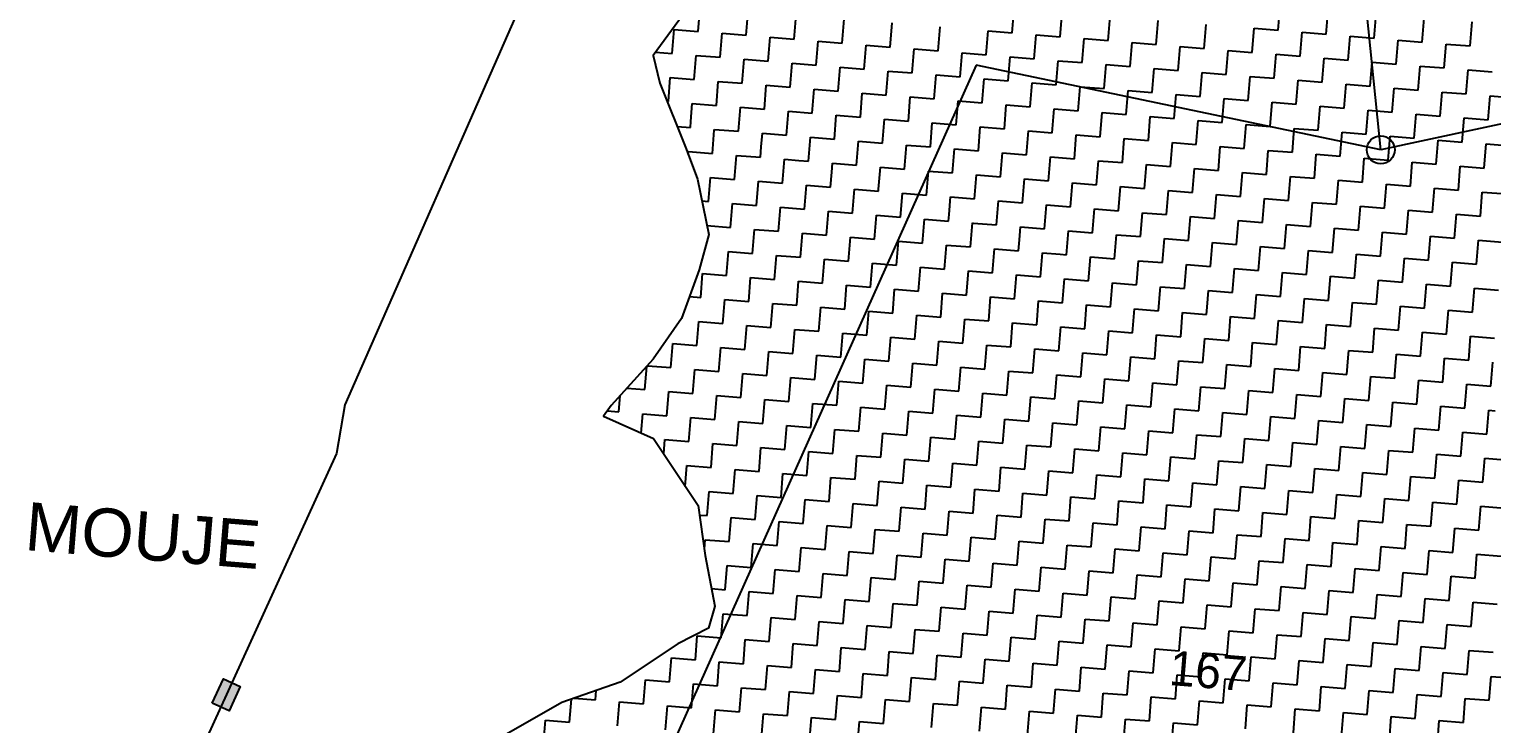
# Model space of a CAD drawing. Header units: metres. Extents: x 286589 to 288713, y 2001360 to 2004418.
# Drawn here: x 286672.5 to 286990.5, y 2003256.4 to 2003407.2 of the extents above; entities that cross this region are included whole.
import ezdxf
from ezdxf.enums import TextEntityAlignment as Align

# ---------------------------------------------------------------- set-up
doc = ezdxf.new("R2010")
doc.units = ezdxf.units.M
doc.header["$MEASUREMENT"] = 0
for name, color, linetype in [('POLY_HATCH', 12, 'Continuous'), ('POLY_PARCEL', 6, 'Continuous'), ('TEXT_MAPOUT', 7, 'Continuous'), ('TEXT_PARCEL', 7, 'Continuous'), ('V_BOUND_LINE', 7, 'Continuous')]:
    doc.layers.add(name, color=color, linetype=linetype)
doc.styles.get("Standard").update_dxf_attribs({"font": 'arial.ttf'})
doc.styles.add('TEXT_MAP', font='')
doc.styles.get('TEXT_MAP').set_extended_font_data('Kruti Dev 050')

msp = doc.modelspace()

# ---------------------------------------------------------------- hatches: boundary and pattern name
msp.add_hatch(color=256).paths.add_polyline_path([(286718.44, 2003264.43), (286714.77, 2003266.11), (286712.35, 2003260.81), (286716.02, 2003259.13)])

# ---------------------------------------------------------------- linework, layer by layer
msp.add_lwpolyline([(286712.35, 2003260.81), (286714.77, 2003266.11), (286718.44, 2003264.43), (286716.02, 2003259.13)], close=True)
msp.add_circle((286966.41, 2003381.03), 3.04)
at = {"layer": 'POLY_HATCH', "linetype": 'Continuous'}
for p, q in [((286944.08, 2003407), (286944.51, 2003412.22)), ((286818, 2003406.77), (286818.42, 2003411.99)), ((286828.44, 2003405.92), (286828.86, 2003411.14)), ((286838.87, 2003405.07), (286839.3, 2003410.29)), ((286849.31, 2003404.22), (286849.73, 2003409.44)), ((286886.26, 2003406.46), (286886.69, 2003411.68)), ((286896.7, 2003405.61), (286897.12, 2003410.83)), ((286907.13, 2003404.76), (286907.56, 2003409.98)), ((286917.57, 2003403.91), (286917.99, 2003409.13)), ((286954.52, 2003406.15), (286954.95, 2003411.37)), ((286964.96, 2003405.3), (286965.38, 2003410.52)), ((286975.39, 2003404.45), (286975.82, 2003409.67)), ((286812.36, 2003401.98), (286812.78, 2003407.2)), ((286812.78, 2003407.2), (286818, 2003406.77)), ((286822.79, 2003401.13), (286823.22, 2003406.35)), ((286823.22, 2003406.35), (286828.44, 2003405.92)), ((286859.74, 2003403.37), (286860.17, 2003408.59)), ((286870.18, 2003402.52), (286870.61, 2003407.74)), ((286880.62, 2003401.67), (286881.04, 2003406.89)), ((286881.04, 2003406.89), (286886.26, 2003406.46)), ((286891.05, 2003400.82), (286891.48, 2003406.04)), ((286891.48, 2003406.04), (286896.7, 2003405.61)), ((286928, 2003403.06), (286928.43, 2003408.28)), ((286938.44, 2003402.21), (286938.87, 2003407.43)), ((286938.87, 2003407.43), (286944.08, 2003407)), ((286948.88, 2003401.36), (286949.3, 2003406.58)), ((286949.3, 2003406.58), (286954.52, 2003406.15)), ((286985.83, 2003403.6), (286986.25, 2003408.82)), ((286833.23, 2003400.28), (286833.65, 2003405.5)), ((286833.65, 2003405.5), (286838.87, 2003405.07)), ((286843.66, 2003399.43), (286844.09, 2003404.65)), ((286844.09, 2003404.65), (286849.31, 2003404.22)), ((286854.1, 2003398.58), (286854.53, 2003403.8)), ((286854.53, 2003403.8), (286859.74, 2003403.37)), ((286864.54, 2003397.73), (286864.96, 2003402.95)), ((286864.96, 2003402.95), (286870.18, 2003402.52)), ((286901.49, 2003399.97), (286901.91, 2003405.19)), ((286901.91, 2003405.19), (286907.13, 2003404.76)), ((286911.92, 2003399.12), (286912.35, 2003404.34)), ((286912.35, 2003404.34), (286917.57, 2003403.91)), ((286922.36, 2003398.27), (286922.79, 2003403.49)), ((286922.79, 2003403.49), (286928, 2003403.06)), ((286959.31, 2003400.51), (286959.74, 2003405.73)), ((286959.74, 2003405.73), (286964.96, 2003405.3)), ((286969.75, 2003399.66), (286970.17, 2003404.88)), ((286970.17, 2003404.88), (286975.39, 2003404.45)), ((286980.19, 2003398.81), (286980.61, 2003404.02)), ((286980.61, 2003404.02), (286985.83, 2003403.6)), ((286808.74, 2003402.28), (286812.36, 2003401.98)), ((286817.15, 2003396.34), (286817.57, 2003401.56)), ((286817.57, 2003401.56), (286822.79, 2003401.13)), ((286827.58, 2003395.49), (286828.01, 2003400.71)), ((286828.01, 2003400.71), (286833.23, 2003400.28)), ((286838.02, 2003394.64), (286838.45, 2003399.85)), ((286838.45, 2003399.85), (286843.66, 2003399.43)), ((286874.97, 2003396.88), (286875.4, 2003402.1)), ((286875.4, 2003402.1), (286880.62, 2003401.67)), ((286885.41, 2003396.03), (286885.83, 2003401.24)), ((286885.83, 2003401.24), (286891.05, 2003400.82)), ((286895.85, 2003395.18), (286896.27, 2003400.39)), ((286896.27, 2003400.39), (286901.49, 2003399.97)), ((286906.28, 2003394.33), (286906.71, 2003399.54)), ((286906.71, 2003399.54), (286911.92, 2003399.12)), ((286932.8, 2003397.42), (286933.22, 2003402.63)), ((286933.22, 2003402.63), (286938.44, 2003402.21)), ((286943.23, 2003396.57), (286943.66, 2003401.78)), ((286943.66, 2003401.78), (286948.88, 2003401.36)), ((286953.67, 2003395.72), (286954.09, 2003400.93)), ((286954.09, 2003400.93), (286959.31, 2003400.51)), ((286964.11, 2003394.86), (286964.53, 2003400.08)), ((286964.53, 2003400.08), (286969.75, 2003399.66)), ((286811.51, 2003391.55), (286811.93, 2003396.76)), ((286811.93, 2003396.76), (286817.15, 2003396.34)), ((286848.46, 2003393.79), (286848.88, 2003399)), ((286848.88, 2003399), (286854.1, 2003398.58)), ((286858.89, 2003392.94), (286859.32, 2003398.15)), ((286859.32, 2003398.15), (286864.54, 2003397.73)), ((286869.33, 2003392.08), (286869.75, 2003397.3)), ((286869.75, 2003397.3), (286874.97, 2003396.88)), ((286879.77, 2003391.23), (286880.19, 2003396.45)), ((286880.19, 2003396.45), (286885.41, 2003396.03)), ((286916.72, 2003393.47), (286917.14, 2003398.69)), ((286917.14, 2003398.69), (286922.36, 2003398.27)), ((286927.15, 2003392.62), (286927.58, 2003397.84)), ((286927.58, 2003397.84), (286932.8, 2003397.42)), ((286937.59, 2003391.77), (286938.02, 2003396.99)), ((286938.02, 2003396.99), (286943.23, 2003396.57)), ((286974.54, 2003394.01), (286974.97, 2003399.23)), ((286974.97, 2003399.23), (286980.19, 2003398.81)), ((286984.98, 2003393.16), (286985.4, 2003398.38)), ((286985.4, 2003398.38), (286990.62, 2003397.96)), ((286821.94, 2003390.69), (286822.37, 2003395.91)), ((286822.37, 2003395.91), (286827.58, 2003395.49)), ((286832.38, 2003389.84), (286832.8, 2003395.06)), ((286832.8, 2003395.06), (286838.02, 2003394.64)), ((286842.81, 2003388.99), (286843.24, 2003394.21)), ((286843.24, 2003394.21), (286848.46, 2003393.79)), ((286853.25, 2003388.14), (286853.68, 2003393.36)), ((286853.68, 2003393.36), (286858.89, 2003392.94)), ((286890.2, 2003390.38), (286890.63, 2003395.6)), ((286890.63, 2003395.6), (286895.85, 2003395.18)), ((286900.64, 2003389.53), (286901.06, 2003394.75)), ((286901.06, 2003394.75), (286906.28, 2003394.33)), ((286911.07, 2003388.68), (286911.5, 2003393.9)), ((286911.5, 2003393.9), (286916.72, 2003393.47)), ((286948.03, 2003390.92), (286948.45, 2003396.14)), ((286948.45, 2003396.14), (286953.67, 2003395.72)), ((286958.46, 2003390.07), (286958.89, 2003395.29)), ((286958.89, 2003395.29), (286964.11, 2003394.86)), ((286968.9, 2003389.22), (286969.32, 2003394.44)), ((286969.32, 2003394.44), (286974.54, 2003394.01)), ((286979.33, 2003388.37), (286979.76, 2003393.59)), ((286979.76, 2003393.59), (286984.98, 2003393.16)), ((286811.26, 2003391.57), (286811.51, 2003391.55)), ((286816.4, 2003387.17), (286816.72, 2003391.12)), ((286816.72, 2003391.12), (286821.94, 2003390.69)), ((286826.73, 2003385.05), (286827.16, 2003390.27)), ((286827.16, 2003390.27), (286832.38, 2003389.84)), ((286863.69, 2003387.29), (286864.11, 2003392.51)), ((286864.11, 2003392.51), (286869.33, 2003392.08)), ((286874.12, 2003386.44), (286874.55, 2003391.66)), ((286874.55, 2003391.66), (286879.77, 2003391.23)), ((286884.56, 2003385.59), (286884.98, 2003390.81)), ((286884.98, 2003390.81), (286890.2, 2003390.38)), ((286894.99, 2003384.74), (286895.42, 2003389.96)), ((286895.42, 2003389.96), (286900.64, 2003389.53)), ((286921.51, 2003387.83), (286921.94, 2003393.05)), ((286921.94, 2003393.05), (286927.15, 2003392.62)), ((286931.95, 2003386.98), (286932.37, 2003392.2)), ((286932.37, 2003392.2), (286937.59, 2003391.77)), ((286942.38, 2003386.13), (286942.81, 2003391.35)), ((286942.81, 2003391.35), (286948.03, 2003390.92)), ((286952.82, 2003385.28), (286953.24, 2003390.5)), ((286953.24, 2003390.5), (286958.46, 2003390.07)), ((286989.77, 2003387.52), (286990.2, 2003392.74)), ((286990.2, 2003392.74), (286995.41, 2003392.31)), ((286816.3, 2003385.9), (286816.4, 2003387.17)), ((286837.17, 2003384.2), (286837.6, 2003389.42)), ((286837.6, 2003389.42), (286842.81, 2003388.99)), ((286847.61, 2003383.35), (286848.03, 2003388.57)), ((286848.03, 2003388.57), (286853.25, 2003388.14)), ((286858.04, 2003382.5), (286858.47, 2003387.72)), ((286858.47, 2003387.72), (286863.69, 2003387.29)), ((286868.48, 2003381.65), (286868.9, 2003386.87)), ((286868.9, 2003386.87), (286874.12, 2003386.44)), ((286905.43, 2003383.89), (286905.86, 2003389.11)), ((286905.86, 2003389.11), (286911.07, 2003388.68)), ((286915.87, 2003383.04), (286916.29, 2003388.26)), ((286916.29, 2003388.26), (286921.51, 2003387.83)), ((286926.3, 2003382.19), (286926.73, 2003387.41)), ((286926.73, 2003387.41), (286931.95, 2003386.98)), ((286963.26, 2003384.43), (286963.68, 2003389.65)), ((286963.68, 2003389.65), (286968.9, 2003389.22)), ((286973.69, 2003383.58), (286974.12, 2003388.8)), ((286974.12, 2003388.8), (286979.33, 2003388.37)), ((286984.13, 2003382.73), (286984.55, 2003387.95)), ((286984.55, 2003387.95), (286989.77, 2003387.52)), ((286813.44, 2003386.13), (286816.3, 2003385.9)), ((286821.09, 2003380.26), (286821.5, 2003385.33)), ((286821.5, 2003385.33), (286821.52, 2003385.48)), ((286821.52, 2003385.48), (286826.73, 2003385.05)), ((286831.71, 2003381.67), (286831.95, 2003384.63)), ((286831.95, 2003384.63), (286837.17, 2003384.2)), ((286841.96, 2003378.56), (286842.39, 2003383.78)), ((286842.39, 2003383.78), (286847.61, 2003383.35)), ((286878.92, 2003380.8), (286879.34, 2003386.02)), ((286879.34, 2003386.02), (286884.56, 2003385.59)), ((286889.35, 2003379.95), (286889.78, 2003385.17)), ((286889.78, 2003385.17), (286894.99, 2003384.74)), ((286899.79, 2003379.1), (286900.21, 2003384.31)), ((286900.21, 2003384.31), (286905.43, 2003383.89)), ((286936.74, 2003381.34), (286937.16, 2003386.56)), ((286937.16, 2003386.56), (286942.38, 2003386.13)), ((286947.18, 2003380.49), (286947.6, 2003385.7)), ((286947.6, 2003385.7), (286952.82, 2003385.28)), ((286957.61, 2003379.64), (286958.04, 2003384.85)), ((286958.04, 2003384.85), (286963.26, 2003384.43)), ((286968.05, 2003378.79), (286968.47, 2003384)), ((286968.47, 2003384), (286973.69, 2003383.58)), ((286815.83, 2003380.11), (286815.87, 2003380.68)), ((286815.87, 2003380.68), (286821.09, 2003380.26)), ((286831.53, 2003379.41), (286831.71, 2003381.67)), ((286852.4, 2003377.71), (286852.82, 2003382.92)), ((286852.82, 2003382.92), (286858.04, 2003382.5)), ((286862.84, 2003376.86), (286863.26, 2003382.07)), ((286863.26, 2003382.07), (286868.48, 2003381.65)), ((286873.27, 2003376), (286873.7, 2003381.22)), ((286873.7, 2003381.22), (286878.92, 2003380.8)), ((286910.22, 2003378.25), (286910.65, 2003383.46)), ((286910.65, 2003383.46), (286915.87, 2003383.04)), ((286920.66, 2003377.4), (286921.09, 2003382.61)), ((286921.09, 2003382.61), (286926.3, 2003382.19)), ((286931.1, 2003376.54), (286931.52, 2003381.76)), ((286931.52, 2003381.76), (286936.74, 2003381.34)), ((286941.53, 2003375.69), (286941.96, 2003380.91)), ((286941.96, 2003380.91), (286947.18, 2003380.49)), ((286978.48, 2003377.93), (286978.91, 2003383.15)), ((286978.91, 2003383.15), (286984.13, 2003382.73)), ((286988.92, 2003377.08), (286989.35, 2003382.3)), ((286989.35, 2003382.3), (286994.56, 2003381.88)), ((286825.88, 2003374.61), (286826.31, 2003379.83)), ((286826.31, 2003379.83), (286831.53, 2003379.41)), ((286836.32, 2003373.76), (286836.74, 2003378.98)), ((286836.74, 2003378.98), (286839.91, 2003378.72)), ((286839.91, 2003378.72), (286841.96, 2003378.56)), ((286847.02, 2003376.17), (286847.18, 2003378.13)), ((286847.18, 2003378.13), (286852.4, 2003377.71)), ((286857.23, 2003372.51), (286857.62, 2003377.28)), ((286857.62, 2003377.28), (286862.84, 2003376.86)), ((286883.71, 2003375.15), (286884.13, 2003380.37)), ((286884.13, 2003380.37), (286889.35, 2003379.95)), ((286894.14, 2003374.3), (286894.57, 2003379.52)), ((286894.57, 2003379.52), (286899.79, 2003379.1)), ((286904.58, 2003373.45), (286905.01, 2003378.67)), ((286905.01, 2003378.67), (286910.22, 2003378.25)), ((286915.02, 2003372.6), (286915.44, 2003377.82)), ((286915.44, 2003377.82), (286920.66, 2003377.4)), ((286951.97, 2003374.84), (286952.39, 2003380.06)), ((286952.39, 2003380.06), (286957.61, 2003379.64)), ((286962.4, 2003373.99), (286962.83, 2003379.21)), ((286962.83, 2003379.21), (286968.05, 2003378.79)), ((286972.84, 2003373.14), (286973.27, 2003378.36)), ((286973.27, 2003378.36), (286978.48, 2003377.93)), ((286983.28, 2003372.29), (286983.7, 2003377.51)), ((286983.7, 2003377.51), (286988.92, 2003377.08)), ((286820.24, 2003369.82), (286820.67, 2003375.04)), ((286820.67, 2003375.04), (286825.88, 2003374.61)), ((286830.68, 2003368.97), (286831.1, 2003374.19)), ((286831.1, 2003374.19), (286836.32, 2003373.76)), ((286846.76, 2003372.91), (286847.02, 2003376.17)), ((286867.63, 2003371.21), (286868.05, 2003376.43)), ((286868.05, 2003376.43), (286873.27, 2003376)), ((286878.06, 2003370.36), (286878.49, 2003375.58)), ((286878.49, 2003375.58), (286883.71, 2003375.15)), ((286888.5, 2003369.51), (286888.93, 2003374.73)), ((286888.93, 2003374.73), (286894.14, 2003374.3)), ((286925.45, 2003371.75), (286925.88, 2003376.97)), ((286925.88, 2003376.97), (286931.1, 2003376.54)), ((286935.89, 2003370.9), (286936.31, 2003376.12)), ((286936.31, 2003376.12), (286941.53, 2003375.69)), ((286946.32, 2003370.05), (286946.75, 2003375.27)), ((286946.75, 2003375.27), (286951.97, 2003374.84)), ((286956.76, 2003369.2), (286957.19, 2003374.42)), ((286957.19, 2003374.42), (286962.4, 2003373.99)), ((286841.11, 2003368.12), (286841.54, 2003373.34)), ((286841.54, 2003373.34), (286846.76, 2003372.91)), ((286851.55, 2003367.27), (286851.97, 2003372.49)), ((286851.97, 2003372.49), (286857.19, 2003372.06)), ((286857.19, 2003372.06), (286857.23, 2003372.51)), ((286862.33, 2003370.67), (286862.41, 2003371.64)), ((286862.41, 2003371.64), (286867.63, 2003371.21)), ((286898.94, 2003368.66), (286899.36, 2003373.88)), ((286899.36, 2003373.88), (286904.58, 2003373.45)), ((286909.37, 2003367.81), (286909.8, 2003373.03)), ((286909.8, 2003373.03), (286915.02, 2003372.6)), ((286919.81, 2003366.96), (286920.23, 2003372.18)), ((286920.23, 2003372.18), (286925.45, 2003371.75)), ((286930.25, 2003366.11), (286930.67, 2003371.33)), ((286930.67, 2003371.33), (286935.89, 2003370.9)), ((286967.2, 2003368.35), (286967.62, 2003373.57)), ((286967.62, 2003373.57), (286972.84, 2003373.14)), ((286977.63, 2003367.5), (286978.06, 2003372.72)), ((286978.06, 2003372.72), (286983.28, 2003372.29)), ((286988.07, 2003366.65), (286988.49, 2003371.87)), ((286988.49, 2003371.87), (286993.71, 2003371.44)), ((286818.8, 2003369.94), (286820.24, 2003369.82)), ((286825.03, 2003364.18), (286825.46, 2003369.4)), ((286825.46, 2003369.4), (286830.68, 2003368.97)), ((286835.47, 2003363.33), (286835.89, 2003368.55)), ((286835.89, 2003368.55), (286841.11, 2003368.12)), ((286845.91, 2003362.48), (286846.33, 2003367.7)), ((286846.33, 2003367.7), (286851.55, 2003367.27)), ((286861.98, 2003366.42), (286862.33, 2003370.67)), ((286872.54, 2003367.01), (286872.85, 2003370.79)), ((286872.85, 2003370.79), (286878.06, 2003370.36)), ((286882.86, 2003364.72), (286883.28, 2003369.94)), ((286883.28, 2003369.94), (286888.5, 2003369.51)), ((286893.29, 2003363.87), (286893.72, 2003369.09)), ((286893.72, 2003369.09), (286898.94, 2003368.66)), ((286903.73, 2003363.02), (286904.15, 2003368.23)), ((286904.15, 2003368.23), (286909.37, 2003367.81)), ((286940.68, 2003365.26), (286941.11, 2003370.48)), ((286941.11, 2003370.48), (286946.32, 2003370.05)), ((286951.12, 2003364.41), (286951.54, 2003369.62)), ((286951.54, 2003369.62), (286956.76, 2003369.2)), ((286961.55, 2003363.56), (286961.98, 2003368.77)), ((286961.98, 2003368.77), (286967.2, 2003368.35)), ((286971.99, 2003362.71), (286972.42, 2003367.92)), ((286972.42, 2003367.92), (286977.63, 2003367.5)), ((286819.89, 2003364.6), (286825.03, 2003364.18)), ((286856.34, 2003361.63), (286856.77, 2003366.84)), ((286856.77, 2003366.84), (286861.98, 2003366.42)), ((286866.78, 2003360.78), (286867.2, 2003365.99)), ((286867.2, 2003365.99), (286872.42, 2003365.57)), ((286872.42, 2003365.57), (286872.54, 2003367.01)), ((286877.21, 2003359.93), (286877.64, 2003365.14)), ((286877.64, 2003365.14), (286877.76, 2003365.13)), ((286877.76, 2003365.13), (286882.86, 2003364.72)), ((286914.17, 2003362.17), (286914.59, 2003367.38)), ((286914.59, 2003367.38), (286919.81, 2003366.96)), ((286924.6, 2003361.32), (286925.03, 2003366.53)), ((286925.03, 2003366.53), (286930.25, 2003366.11)), ((286935.04, 2003360.46), (286935.46, 2003365.68)), ((286935.46, 2003365.68), (286940.68, 2003365.26)), ((286945.47, 2003359.61), (286945.9, 2003364.83)), ((286945.9, 2003364.83), (286951.12, 2003364.41)), ((286982.43, 2003361.85), (286982.85, 2003367.07)), ((286982.85, 2003367.07), (286988.07, 2003366.65)), ((286829.83, 2003358.54), (286830.25, 2003363.75)), ((286830.25, 2003363.75), (286835.47, 2003363.33)), ((286840.26, 2003357.68), (286840.69, 2003362.9)), ((286840.69, 2003362.9), (286845.91, 2003362.48)), ((286850.7, 2003356.83), (286851.12, 2003362.05)), ((286851.12, 2003362.05), (286856.34, 2003361.63)), ((286887.65, 2003359.07), (286887.85, 2003361.51)), ((286887.85, 2003361.51), (286888.08, 2003364.29)), ((286888.08, 2003364.29), (286893.29, 2003363.87)), ((286898.09, 2003358.22), (286898.51, 2003363.44)), ((286898.51, 2003363.44), (286903.73, 2003363.02)), ((286908.52, 2003357.37), (286908.95, 2003362.59)), ((286908.95, 2003362.59), (286914.17, 2003362.17)), ((286918.96, 2003356.52), (286919.38, 2003361.74)), ((286919.38, 2003361.74), (286924.6, 2003361.32)), ((286955.91, 2003358.76), (286956.34, 2003363.98)), ((286956.34, 2003363.98), (286961.55, 2003363.56)), ((286966.35, 2003357.91), (286966.77, 2003363.13)), ((286966.77, 2003363.13), (286971.99, 2003362.71)), ((286976.78, 2003357.06), (286977.21, 2003362.28)), ((286977.21, 2003362.28), (286982.43, 2003361.85)), ((286987.22, 2003356.21), (286987.64, 2003361.43)), ((286987.64, 2003361.43), (286992.86, 2003361)), ((286824.18, 2003353.74), (286824.61, 2003358.96)), ((286824.61, 2003358.96), (286829.83, 2003358.54)), ((286861.13, 2003355.98), (286861.56, 2003361.2)), ((286861.56, 2003361.2), (286866.78, 2003360.78)), ((286871.57, 2003355.13), (286872, 2003360.35)), ((286872, 2003360.35), (286877.21, 2003359.93)), ((286882.01, 2003354.28), (286882.43, 2003359.5)), ((286882.43, 2003359.5), (286887.65, 2003359.07)), ((286892.44, 2003353.43), (286892.87, 2003358.65)), ((286892.87, 2003358.65), (286896.68, 2003358.34)), ((286896.68, 2003358.34), (286898.09, 2003358.22)), ((286929.39, 2003355.67), (286929.82, 2003360.89)), ((286929.82, 2003360.89), (286935.04, 2003360.46)), ((286939.83, 2003354.82), (286940.26, 2003360.04)), ((286940.26, 2003360.04), (286945.47, 2003359.61)), ((286950.27, 2003353.97), (286950.69, 2003359.19)), ((286950.69, 2003359.19), (286955.91, 2003358.76)), ((286960.7, 2003353.12), (286961.13, 2003358.34)), ((286961.13, 2003358.34), (286966.35, 2003357.91)), ((286834.62, 2003352.89), (286835.04, 2003358.11)), ((286835.04, 2003358.11), (286840.26, 2003357.68)), ((286845.05, 2003352.04), (286845.48, 2003357.26)), ((286845.48, 2003357.26), (286850.7, 2003356.83)), ((286855.49, 2003351.19), (286855.92, 2003356.41)), ((286855.92, 2003356.41), (286861.13, 2003355.98)), ((286865.93, 2003350.34), (286866.35, 2003355.56)), ((286866.35, 2003355.56), (286871.57, 2003355.13)), ((286902.88, 2003352.58), (286903.16, 2003356.01)), ((286903.16, 2003356.01), (286903.3, 2003357.8)), ((286903.3, 2003357.8), (286908.52, 2003357.37)), ((286913.37, 2003352.35), (286913.74, 2003356.95)), ((286913.74, 2003356.95), (286918.96, 2003356.52)), ((286923.75, 2003350.88), (286924.18, 2003356.1)), ((286924.18, 2003356.1), (286929.39, 2003355.67)), ((286934.19, 2003350.03), (286934.61, 2003355.25)), ((286934.61, 2003355.25), (286939.83, 2003354.82)), ((286971.14, 2003352.27), (286971.56, 2003357.49)), ((286971.56, 2003357.49), (286976.78, 2003357.06)), ((286981.58, 2003351.42), (286982, 2003356.64)), ((286982, 2003356.64), (286987.22, 2003356.21)), ((286818.54, 2003348.95), (286818.96, 2003354.17)), ((286818.96, 2003354.17), (286824.18, 2003353.74)), ((286828.97, 2003348.1), (286829.4, 2003353.32)), ((286829.4, 2003353.32), (286834.62, 2003352.89)), ((286839.41, 2003347.25), (286839.84, 2003352.47)), ((286839.84, 2003352.47), (286845.05, 2003352.04)), ((286876.36, 2003349.49), (286876.79, 2003354.71)), ((286876.79, 2003354.71), (286882.01, 2003354.28)), ((286886.8, 2003348.64), (286887.22, 2003353.86)), ((286887.22, 2003353.86), (286892.44, 2003353.43)), ((286897.24, 2003347.79), (286897.66, 2003353.01)), ((286897.66, 2003353.01), (286902.88, 2003352.58)), ((286907.67, 2003346.94), (286908.1, 2003352.16)), ((286908.1, 2003352.16), (286913.31, 2003351.73)), ((286913.31, 2003351.73), (286913.37, 2003352.35)), ((286944.62, 2003349.18), (286945.05, 2003354.4)), ((286945.05, 2003354.4), (286950.27, 2003353.97)), ((286955.06, 2003348.33), (286955.49, 2003353.55)), ((286955.49, 2003353.55), (286960.7, 2003353.12)), ((286965.5, 2003347.48), (286965.92, 2003352.69)), ((286965.92, 2003352.69), (286971.14, 2003352.27)), ((286975.93, 2003346.63), (286976.36, 2003351.84)), ((286976.36, 2003351.84), (286981.58, 2003351.42)), ((286816.1, 2003349.15), (286818.54, 2003348.95)), ((286849.85, 2003346.4), (286850.27, 2003351.62)), ((286850.27, 2003351.62), (286855.49, 2003351.19)), ((286860.28, 2003345.55), (286860.71, 2003350.77)), ((286860.71, 2003350.77), (286865.93, 2003350.34)), ((286870.72, 2003344.7), (286871.14, 2003349.91)), ((286871.14, 2003349.91), (286876.36, 2003349.49)), ((286881.16, 2003343.85), (286881.58, 2003349.06)), ((286881.58, 2003349.06), (286886.8, 2003348.64)), ((286918.11, 2003346.09), (286918.47, 2003350.52)), ((286918.47, 2003350.52), (286918.53, 2003351.3)), ((286918.53, 2003351.3), (286923.75, 2003350.88)), ((286928.68, 2003346.85), (286928.97, 2003350.45)), ((286928.97, 2003350.45), (286934.19, 2003350.03)), ((286938.98, 2003344.39), (286939.41, 2003349.6)), ((286939.41, 2003349.6), (286944.62, 2003349.18)), ((286949.42, 2003343.53), (286949.84, 2003348.75)), ((286949.84, 2003348.75), (286955.06, 2003348.33)), ((286986.37, 2003345.78), (286986.79, 2003350.99)), ((286986.79, 2003350.99), (286992.01, 2003350.57)), ((286823.33, 2003343.31), (286823.76, 2003348.52)), ((286823.76, 2003348.52), (286828.97, 2003348.1)), ((286833.77, 2003342.46), (286834.19, 2003347.67)), ((286834.19, 2003347.67), (286839.41, 2003347.25)), ((286844.2, 2003341.61), (286844.63, 2003346.82)), ((286844.63, 2003346.82), (286849.85, 2003346.4)), ((286854.64, 2003340.75), (286855.07, 2003345.97)), ((286855.07, 2003345.97), (286860.28, 2003345.55)), ((286891.59, 2003343), (286892.02, 2003348.21)), ((286892.02, 2003348.21), (286897.24, 2003347.79)), ((286902.03, 2003342.14), (286902.45, 2003347.36)), ((286902.45, 2003347.36), (286907.67, 2003346.94)), ((286912.46, 2003341.29), (286912.89, 2003346.51)), ((286912.89, 2003346.51), (286918.11, 2003346.09)), ((286922.9, 2003340.44), (286923.33, 2003345.66)), ((286923.33, 2003345.66), (286928.54, 2003345.24)), ((286928.54, 2003345.24), (286928.68, 2003346.85)), ((286959.85, 2003342.68), (286960.28, 2003347.9)), ((286960.28, 2003347.9), (286965.5, 2003347.48)), ((286970.29, 2003341.83), (286970.71, 2003347.05)), ((286970.71, 2003347.05), (286975.93, 2003346.63)), ((286980.72, 2003340.98), (286981.15, 2003346.2)), ((286981.15, 2003346.2), (286986.37, 2003345.78)), ((286817.69, 2003338.51), (286818.11, 2003343.73)), ((286818.11, 2003343.73), (286823.33, 2003343.31)), ((286828.12, 2003337.66), (286828.55, 2003342.88)), ((286828.55, 2003342.88), (286833.77, 2003342.46)), ((286865.08, 2003339.9), (286865.5, 2003345.12)), ((286865.5, 2003345.12), (286870.72, 2003344.7)), ((286875.51, 2003339.05), (286875.94, 2003344.27)), ((286875.94, 2003344.27), (286881.16, 2003343.85)), ((286885.95, 2003338.2), (286886.37, 2003343.42)), ((286886.37, 2003343.42), (286891.59, 2003343)), ((286896.38, 2003337.35), (286896.81, 2003342.57)), ((286896.81, 2003342.57), (286902.03, 2003342.14)), ((286933.34, 2003339.59), (286933.76, 2003344.81)), ((286933.76, 2003344.81), (286934.53, 2003344.75)), ((286934.53, 2003344.75), (286938.98, 2003344.39)), ((286943.99, 2003341.35), (286944.2, 2003343.96)), ((286944.2, 2003343.96), (286949.42, 2003343.53)), ((286954.21, 2003337.89), (286954.63, 2003343.11)), ((286954.63, 2003343.11), (286959.85, 2003342.68)), ((286964.65, 2003337.04), (286965.07, 2003342.26)), ((286965.07, 2003342.26), (286970.29, 2003341.83)), ((286838.56, 2003336.81), (286838.99, 2003342.03)), ((286838.99, 2003342.03), (286844.2, 2003341.61)), ((286849, 2003335.96), (286849.42, 2003341.18)), ((286849.42, 2003341.18), (286854.64, 2003340.75)), ((286859.43, 2003335.11), (286859.86, 2003340.33)), ((286859.86, 2003340.33), (286865.08, 2003339.9)), ((286869.87, 2003334.26), (286870.29, 2003339.48)), ((286870.29, 2003339.48), (286875.51, 2003339.05)), ((286906.82, 2003336.5), (286907.25, 2003341.72)), ((286907.25, 2003341.72), (286912.46, 2003341.29)), ((286917.26, 2003335.65), (286917.68, 2003340.87)), ((286917.68, 2003340.87), (286922.9, 2003340.44)), ((286927.69, 2003334.8), (286928.12, 2003340.02)), ((286928.12, 2003340.02), (286933.34, 2003339.59)), ((286938.13, 2003333.95), (286938.55, 2003339.17)), ((286938.55, 2003339.17), (286943.77, 2003338.74)), ((286943.77, 2003338.74), (286943.99, 2003341.35)), ((286975.08, 2003336.19), (286975.51, 2003341.41)), ((286975.51, 2003341.41), (286980.72, 2003340.98)), ((286985.52, 2003335.34), (286985.94, 2003340.56)), ((286985.94, 2003340.56), (286991.16, 2003340.13)), ((286812.04, 2003333.72), (286812.47, 2003338.94)), ((286812.47, 2003338.94), (286817.69, 2003338.51)), ((286822.48, 2003332.87), (286822.91, 2003338.09)), ((286822.91, 2003338.09), (286828.12, 2003337.66)), ((286832.92, 2003332.02), (286833.34, 2003337.24)), ((286833.34, 2003337.24), (286838.56, 2003336.81)), ((286843.35, 2003331.17), (286843.78, 2003336.39)), ((286843.78, 2003336.39), (286849, 2003335.96)), ((286880.31, 2003333.41), (286880.73, 2003338.63)), ((286880.73, 2003338.63), (286885.95, 2003338.2)), ((286890.74, 2003332.56), (286891.17, 2003337.78)), ((286891.17, 2003337.78), (286896.38, 2003337.35)), ((286901.18, 2003331.71), (286901.6, 2003336.93)), ((286901.6, 2003336.93), (286906.82, 2003336.5)), ((286911.61, 2003330.86), (286912.04, 2003336.08)), ((286912.04, 2003336.08), (286917.26, 2003335.65)), ((286948.57, 2003333.1), (286948.99, 2003338.32)), ((286948.99, 2003338.32), (286953.45, 2003337.95)), ((286953.45, 2003337.95), (286954.21, 2003337.89)), ((286959.3, 2003335.85), (286959.43, 2003337.47)), ((286959.43, 2003337.47), (286964.65, 2003337.04)), ((286969.5, 2003332.19), (286969.86, 2003336.62)), ((286969.86, 2003336.62), (286975.08, 2003336.19)), ((286806.4, 2003328.93), (286806.81, 2003333.99)), ((286806.95, 2003334.14), (286812.04, 2003333.72)), ((286816.84, 2003328.08), (286817.26, 2003333.3)), ((286817.26, 2003333.3), (286822.48, 2003332.87)), ((286853.79, 2003330.32), (286854.21, 2003335.54)), ((286854.21, 2003335.54), (286859.43, 2003335.11)), ((286864.23, 2003329.47), (286864.65, 2003334.69)), ((286864.65, 2003334.69), (286869.87, 2003334.26)), ((286874.66, 2003328.62), (286875.09, 2003333.83)), ((286875.09, 2003333.83), (286880.31, 2003333.41)), ((286885.1, 2003327.77), (286885.52, 2003332.98)), ((286885.52, 2003332.98), (286890.74, 2003332.56)), ((286922.05, 2003330.01), (286922.48, 2003335.22)), ((286922.48, 2003335.22), (286927.69, 2003334.8)), ((286932.49, 2003329.16), (286932.91, 2003334.37)), ((286932.91, 2003334.37), (286938.13, 2003333.95)), ((286942.92, 2003328.31), (286943.35, 2003333.52)), ((286943.35, 2003333.52), (286948.57, 2003333.1)), ((286959, 2003332.25), (286959.3, 2003335.85)), ((286979.87, 2003330.55), (286980.3, 2003335.76)), ((286980.3, 2003335.76), (286985.52, 2003335.34)), ((286990.31, 2003329.7), (286990.74, 2003334.91)), ((286827.27, 2003327.23), (286827.7, 2003332.44)), ((286827.7, 2003332.44), (286832.92, 2003332.02)), ((286837.71, 2003326.38), (286838.14, 2003331.59)), ((286838.14, 2003331.59), (286843.35, 2003331.17)), ((286848.15, 2003325.53), (286848.57, 2003330.74)), ((286848.57, 2003330.74), (286853.79, 2003330.32)), ((286858.58, 2003324.67), (286859.01, 2003329.89)), ((286859.01, 2003329.89), (286864.23, 2003329.47)), ((286895.53, 2003326.92), (286895.96, 2003332.13)), ((286895.96, 2003332.13), (286901.18, 2003331.71)), ((286905.97, 2003326.06), (286906.4, 2003331.28)), ((286906.4, 2003331.28), (286911.61, 2003330.86)), ((286916.41, 2003325.21), (286916.83, 2003330.43)), ((286916.83, 2003330.43), (286922.05, 2003330.01)), ((286926.84, 2003324.36), (286927.27, 2003329.58)), ((286927.27, 2003329.58), (286932.49, 2003329.16)), ((286953.36, 2003327.45), (286953.78, 2003332.67)), ((286953.78, 2003332.67), (286959, 2003332.25)), ((286963.79, 2003326.6), (286964.22, 2003331.82)), ((286964.22, 2003331.82), (286969.44, 2003331.4)), ((286969.44, 2003331.4), (286969.5, 2003332.19)), ((286974.23, 2003325.75), (286974.61, 2003330.36)), ((286974.61, 2003330.36), (286974.66, 2003330.97)), ((286974.66, 2003330.97), (286979.87, 2003330.55)), ((286984.81, 2003326.65), (286985.09, 2003330.12)), ((286985.09, 2003330.12), (286990.31, 2003329.7)), ((286800.76, 2003324.14), (286801.05, 2003327.67)), ((286802.49, 2003329.25), (286806.4, 2003328.93)), ((286811.19, 2003323.28), (286811.62, 2003328.5)), ((286811.62, 2003328.5), (286816.84, 2003328.08)), ((286821.63, 2003322.43), (286822.06, 2003327.65)), ((286822.06, 2003327.65), (286827.27, 2003327.23)), ((286832.07, 2003321.58), (286832.49, 2003326.8)), ((286832.49, 2003326.8), (286837.71, 2003326.38)), ((286869.02, 2003323.82), (286869.44, 2003329.04)), ((286869.44, 2003329.04), (286874.66, 2003328.62)), ((286879.45, 2003322.97), (286879.88, 2003328.19)), ((286879.88, 2003328.19), (286885.1, 2003327.77)), ((286889.89, 2003322.12), (286890.32, 2003327.34)), ((286890.32, 2003327.34), (286895.53, 2003326.92)), ((286900.33, 2003321.27), (286900.75, 2003326.49)), ((286900.75, 2003326.49), (286905.97, 2003326.06)), ((286937.28, 2003323.51), (286937.7, 2003328.73)), ((286937.7, 2003328.73), (286942.92, 2003328.31)), ((286947.71, 2003322.66), (286948.14, 2003327.88)), ((286948.14, 2003327.88), (286953.36, 2003327.45)), ((286958.15, 2003321.81), (286958.58, 2003327.03)), ((286958.58, 2003327.03), (286963.79, 2003326.6)), ((286984.67, 2003324.9), (286984.81, 2003326.69)), ((286798.23, 2003324.34), (286800.76, 2003324.14)), ((286805.63, 2003319.49), (286805.98, 2003323.71)), ((286805.98, 2003323.71), (286811.19, 2003323.28)), ((286842.5, 2003320.73), (286842.93, 2003325.95)), ((286842.93, 2003325.95), (286848.15, 2003325.53)), ((286852.94, 2003319.88), (286853.36, 2003325.1)), ((286853.36, 2003325.1), (286858.58, 2003324.67)), ((286863.37, 2003319.03), (286863.8, 2003324.25)), ((286863.8, 2003324.25), (286869.02, 2003323.82)), ((286873.81, 2003318.18), (286874.24, 2003323.4)), ((286874.24, 2003323.4), (286879.45, 2003322.97)), ((286910.76, 2003320.42), (286911.19, 2003325.64)), ((286911.19, 2003325.64), (286916.41, 2003325.21)), ((286921.2, 2003319.57), (286921.62, 2003324.79)), ((286921.62, 2003324.79), (286926.84, 2003324.36)), ((286931.64, 2003318.72), (286932.06, 2003323.94)), ((286932.06, 2003323.94), (286937.28, 2003323.51)), ((286968.59, 2003320.96), (286969.01, 2003326.18)), ((286969.01, 2003326.18), (286974.23, 2003325.75)), ((286979.02, 2003320.11), (286979.45, 2003325.33)), ((286979.45, 2003325.33), (286984.67, 2003324.9)), ((286989.46, 2003319.26), (286989.89, 2003324.48)), ((286989.89, 2003324.48), (286991.3, 2003324.36)), ((286815.99, 2003317.64), (286816.41, 2003322.86)), ((286816.41, 2003322.86), (286821.63, 2003322.43)), ((286826.42, 2003316.79), (286826.85, 2003322.01)), ((286826.85, 2003322.01), (286832.07, 2003321.58)), ((286836.86, 2003315.94), (286837.28, 2003321.16)), ((286837.28, 2003321.16), (286842.5, 2003320.73)), ((286847.3, 2003315.09), (286847.72, 2003320.31)), ((286847.72, 2003320.31), (286852.94, 2003319.88)), ((286884.25, 2003317.33), (286884.67, 2003322.55)), ((286884.67, 2003322.55), (286889.89, 2003322.12)), ((286894.68, 2003316.48), (286895.11, 2003321.7)), ((286895.11, 2003321.7), (286900.33, 2003321.27)), ((286905.12, 2003315.63), (286905.54, 2003320.85)), ((286905.54, 2003320.85), (286910.76, 2003320.42)), ((286915.56, 2003314.78), (286915.98, 2003320)), ((286915.98, 2003320), (286921.2, 2003319.57)), ((286942.07, 2003317.87), (286942.5, 2003323.09)), ((286942.5, 2003323.09), (286947.71, 2003322.66)), ((286952.51, 2003317.02), (286952.93, 2003322.24)), ((286952.93, 2003322.24), (286958.15, 2003321.81)), ((286962.94, 2003316.17), (286963.37, 2003321.39)), ((286963.37, 2003321.39), (286968.59, 2003320.96)), ((286973.38, 2003315.32), (286973.81, 2003320.54)), ((286973.81, 2003320.54), (286979.02, 2003320.11)), ((286810.52, 2003314.98), (286810.77, 2003318.07)), ((286810.77, 2003318.07), (286815.99, 2003317.64)), ((286820.78, 2003312), (286821.2, 2003317.22)), ((286821.2, 2003317.22), (286826.42, 2003316.79)), ((286857.73, 2003314.24), (286858.16, 2003319.46)), ((286858.16, 2003319.46), (286863.37, 2003319.03)), ((286868.17, 2003313.39), (286868.59, 2003318.61)), ((286868.59, 2003318.61), (286873.81, 2003318.18)), ((286878.6, 2003312.54), (286879.03, 2003317.76)), ((286879.03, 2003317.76), (286884.25, 2003317.33)), ((286889.04, 2003311.69), (286889.47, 2003316.9)), ((286889.47, 2003316.9), (286894.68, 2003316.48)), ((286925.99, 2003313.93), (286926.42, 2003319.15)), ((286926.42, 2003319.15), (286931.64, 2003318.72)), ((286936.43, 2003313.08), (286936.85, 2003318.29)), ((286936.85, 2003318.29), (286942.07, 2003317.87)), ((286946.86, 2003312.23), (286947.29, 2003317.44)), ((286947.29, 2003317.44), (286952.51, 2003317.02)), ((286983.82, 2003314.47), (286984.24, 2003319.68)), ((286984.24, 2003319.68), (286989.46, 2003319.26)), ((286831.22, 2003311.15), (286831.64, 2003316.37)), ((286831.64, 2003316.37), (286836.86, 2003315.94)), ((286841.65, 2003310.3), (286842.08, 2003315.51)), ((286842.08, 2003315.51), (286847.3, 2003315.09)), ((286852.09, 2003309.45), (286852.51, 2003314.66)), ((286852.51, 2003314.66), (286857.73, 2003314.24)), ((286862.52, 2003308.6), (286862.95, 2003313.81)), ((286862.95, 2003313.81), (286868.17, 2003313.39)), ((286899.48, 2003310.84), (286899.9, 2003316.05)), ((286899.9, 2003316.05), (286905.12, 2003315.63)), ((286909.91, 2003309.99), (286910.34, 2003315.2)), ((286910.34, 2003315.2), (286915.56, 2003314.78)), ((286920.35, 2003309.13), (286920.77, 2003314.35)), ((286920.77, 2003314.35), (286925.99, 2003313.93)), ((286957.3, 2003311.38), (286957.73, 2003316.59)), ((286957.73, 2003316.59), (286962.94, 2003316.17)), ((286967.74, 2003310.52), (286968.16, 2003315.74)), ((286968.16, 2003315.74), (286973.38, 2003315.32)), ((286978.17, 2003309.67), (286978.6, 2003314.89)), ((286978.6, 2003314.89), (286983.82, 2003314.47)), ((286988.61, 2003308.82), (286989.03, 2003314.04)), ((286989.03, 2003314.04), (286994.25, 2003313.62)), ((286815.19, 2003307.92), (286815.56, 2003312.42)), ((286815.56, 2003312.42), (286820.78, 2003312)), ((286825.57, 2003306.35), (286826, 2003311.57)), ((286826, 2003311.57), (286831.22, 2003311.15)), ((286836.01, 2003305.5), (286836.43, 2003310.72)), ((286836.43, 2003310.72), (286841.65, 2003310.3)), ((286872.96, 2003307.74), (286873.39, 2003312.96)), ((286873.39, 2003312.96), (286878.6, 2003312.54)), ((286883.4, 2003306.89), (286883.82, 2003312.11)), ((286883.82, 2003312.11), (286889.04, 2003311.69)), ((286893.83, 2003306.04), (286894.26, 2003311.26)), ((286894.26, 2003311.26), (286899.48, 2003310.84)), ((286930.78, 2003308.28), (286931.21, 2003313.5)), ((286931.21, 2003313.5), (286936.43, 2003313.08)), ((286941.22, 2003307.43), (286941.65, 2003312.65)), ((286941.65, 2003312.65), (286946.86, 2003312.23)), ((286951.66, 2003306.58), (286952.08, 2003311.8)), ((286952.08, 2003311.8), (286957.3, 2003311.38)), ((286962.09, 2003305.73), (286962.52, 2003310.95)), ((286962.52, 2003310.95), (286967.74, 2003310.52)), ((286846.44, 2003304.65), (286846.87, 2003309.87)), ((286846.87, 2003309.87), (286852.09, 2003309.45)), ((286856.88, 2003303.8), (286857.31, 2003309.02)), ((286857.31, 2003309.02), (286862.52, 2003308.6)), ((286867.32, 2003302.95), (286867.74, 2003308.17)), ((286867.74, 2003308.17), (286872.96, 2003307.74)), ((286877.75, 2003302.1), (286878.18, 2003307.32)), ((286878.18, 2003307.32), (286883.4, 2003306.89)), ((286904.27, 2003305.19), (286904.69, 2003310.41)), ((286904.69, 2003310.41), (286909.91, 2003309.99)), ((286914.71, 2003304.34), (286915.13, 2003309.56)), ((286915.13, 2003309.56), (286920.35, 2003309.13)), ((286925.14, 2003303.49), (286925.57, 2003308.71)), ((286925.57, 2003308.71), (286930.78, 2003308.28)), ((286935.58, 2003302.64), (286936, 2003307.86)), ((286936, 2003307.86), (286941.22, 2003307.43)), ((286972.53, 2003304.88), (286972.95, 2003310.1)), ((286972.95, 2003310.1), (286978.17, 2003309.67)), ((286982.97, 2003304.03), (286983.39, 2003309.25)), ((286983.39, 2003309.25), (286988.61, 2003308.82)), ((286819.93, 2003301.56), (286820.35, 2003306.78)), ((286820.35, 2003306.78), (286825.57, 2003306.35)), ((286830.36, 2003300.71), (286830.79, 2003305.93)), ((286830.79, 2003305.93), (286836.01, 2003305.5)), ((286840.8, 2003299.86), (286841.23, 2003305.08)), ((286841.23, 2003305.08), (286846.44, 2003304.65)), ((286851.24, 2003299.01), (286851.66, 2003304.23)), ((286851.66, 2003304.23), (286856.88, 2003303.8)), ((286888.19, 2003301.25), (286888.61, 2003306.47)), ((286888.61, 2003306.47), (286893.83, 2003306.04)), ((286898.63, 2003300.4), (286899.05, 2003305.62)), ((286899.05, 2003305.62), (286904.27, 2003305.19)), ((286909.06, 2003299.55), (286909.49, 2003304.77)), ((286909.49, 2003304.77), (286914.71, 2003304.34)), ((286946.01, 2003301.79), (286946.44, 2003307.01)), ((286946.44, 2003307.01), (286951.66, 2003306.58)), ((286956.45, 2003300.94), (286956.88, 2003306.16)), ((286956.88, 2003306.16), (286962.09, 2003305.73)), ((286966.89, 2003300.09), (286967.31, 2003305.31)), ((286967.31, 2003305.31), (286972.53, 2003304.88)), ((286977.32, 2003299.24), (286977.75, 2003304.46)), ((286977.75, 2003304.46), (286982.97, 2003304.03)), ((286818.26, 2003301.7), (286819.93, 2003301.56)), ((286824.72, 2003295.92), (286825.15, 2003301.14)), ((286825.15, 2003301.14), (286830.36, 2003300.71)), ((286861.67, 2003298.16), (286862.1, 2003303.38)), ((286862.1, 2003303.38), (286867.32, 2003302.95)), ((286872.11, 2003297.31), (286872.53, 2003302.53)), ((286872.53, 2003302.53), (286877.75, 2003302.1)), ((286882.55, 2003296.46), (286882.97, 2003301.68)), ((286882.97, 2003301.68), (286888.19, 2003301.25)), ((286919.5, 2003298.7), (286919.92, 2003303.92)), ((286919.92, 2003303.92), (286925.14, 2003303.49)), ((286929.93, 2003297.85), (286930.36, 2003303.07)), ((286930.36, 2003303.07), (286935.58, 2003302.64)), ((286940.37, 2003297), (286940.8, 2003302.22)), ((286940.8, 2003302.22), (286946.01, 2003301.79)), ((286950.81, 2003296.15), (286951.23, 2003301.36)), ((286951.23, 2003301.36), (286956.45, 2003300.94)), ((286987.76, 2003298.39), (286988.18, 2003303.61)), ((286988.18, 2003303.61), (286993.4, 2003303.18)), ((286835.16, 2003295.07), (286835.58, 2003300.29)), ((286835.58, 2003300.29), (286840.8, 2003299.86)), ((286845.59, 2003294.22), (286846.02, 2003299.43)), ((286846.02, 2003299.43), (286851.24, 2003299.01)), ((286856.03, 2003293.37), (286856.46, 2003298.58)), ((286856.46, 2003298.58), (286861.67, 2003298.16)), ((286866.47, 2003292.52), (286866.89, 2003297.73)), ((286866.89, 2003297.73), (286872.11, 2003297.31)), ((286892.98, 2003295.61), (286893.41, 2003300.83)), ((286893.41, 2003300.83), (286898.63, 2003300.4)), ((286903.42, 2003294.76), (286903.84, 2003299.97)), ((286903.84, 2003299.97), (286909.06, 2003299.55)), ((286913.85, 2003293.91), (286914.28, 2003299.12)), ((286914.28, 2003299.12), (286919.5, 2003298.7)), ((286924.29, 2003293.05), (286924.72, 2003298.27)), ((286924.72, 2003298.27), (286929.93, 2003297.85)), ((286961.24, 2003295.3), (286961.67, 2003300.51)), ((286961.67, 2003300.51), (286966.89, 2003300.09)), ((286971.68, 2003294.44), (286972.1, 2003299.66)), ((286972.1, 2003299.66), (286977.32, 2003299.24)), ((286982.11, 2003293.59), (286982.54, 2003298.81)), ((286982.54, 2003298.81), (286987.76, 2003298.39)), ((286819.34, 2003294.28), (286819.5, 2003296.34)), ((286819.5, 2003296.34), (286824.72, 2003295.92)), ((286829.51, 2003290.27), (286829.94, 2003295.49)), ((286829.94, 2003295.49), (286835.16, 2003295.07)), ((286839.95, 2003289.42), (286840.38, 2003294.64)), ((286840.38, 2003294.64), (286845.59, 2003294.22)), ((286876.9, 2003291.66), (286877.33, 2003296.88)), ((286877.33, 2003296.88), (286882.55, 2003296.46)), ((286887.34, 2003290.81), (286887.76, 2003296.03)), ((286887.76, 2003296.03), (286892.98, 2003295.61)), ((286897.77, 2003289.96), (286898.2, 2003295.18)), ((286898.2, 2003295.18), (286903.42, 2003294.76)), ((286934.73, 2003292.2), (286935.15, 2003297.42)), ((286935.15, 2003297.42), (286940.37, 2003297)), ((286945.16, 2003291.35), (286945.59, 2003296.57)), ((286945.59, 2003296.57), (286950.81, 2003296.15)), ((286955.6, 2003290.5), (286956.02, 2003295.72)), ((286956.02, 2003295.72), (286961.24, 2003295.3)), ((286966.04, 2003289.65), (286966.46, 2003294.87)), ((286966.46, 2003294.87), (286971.68, 2003294.44)), ((286850.39, 2003288.57), (286850.81, 2003293.79)), ((286850.81, 2003293.79), (286856.03, 2003293.37)), ((286860.82, 2003287.72), (286861.25, 2003292.94)), ((286861.25, 2003292.94), (286866.47, 2003292.52)), ((286871.26, 2003286.87), (286871.68, 2003292.09)), ((286871.68, 2003292.09), (286876.9, 2003291.66)), ((286908.21, 2003289.11), (286908.64, 2003294.33)), ((286908.64, 2003294.33), (286913.85, 2003293.91)), ((286918.65, 2003288.26), (286919.07, 2003293.48)), ((286919.07, 2003293.48), (286924.29, 2003293.05)), ((286929.08, 2003287.41), (286929.51, 2003292.63)), ((286929.51, 2003292.63), (286934.73, 2003292.2)), ((286939.52, 2003286.56), (286939.94, 2003291.78)), ((286939.94, 2003291.78), (286945.16, 2003291.35)), ((286976.47, 2003288.8), (286976.9, 2003294.02)), ((286976.9, 2003294.02), (286982.11, 2003293.59)), ((286986.91, 2003287.95), (286987.33, 2003293.17)), ((286987.33, 2003293.17), (286992.55, 2003292.74)), ((286823.87, 2003285.48), (286824.3, 2003290.7)), ((286824.3, 2003290.7), (286829.51, 2003290.27)), ((286834.31, 2003284.63), (286834.73, 2003289.85)), ((286834.73, 2003289.85), (286839.95, 2003289.42)), ((286844.74, 2003283.78), (286845.17, 2003289)), ((286845.17, 2003289), (286850.39, 2003288.57)), ((286881.7, 2003286.02), (286882.12, 2003291.24)), ((286882.12, 2003291.24), (286887.34, 2003290.81)), ((286892.13, 2003285.17), (286892.56, 2003290.39)), ((286892.56, 2003290.39), (286897.77, 2003289.96)), ((286902.57, 2003284.32), (286902.99, 2003289.54)), ((286902.99, 2003289.54), (286908.21, 2003289.11)), ((286913, 2003283.47), (286913.43, 2003288.69)), ((286913.43, 2003288.69), (286918.65, 2003288.26)), ((286949.96, 2003285.71), (286950.38, 2003290.93)), ((286950.38, 2003290.93), (286955.6, 2003290.5)), ((286960.39, 2003284.86), (286960.82, 2003290.08)), ((286960.82, 2003290.08), (286966.04, 2003289.65)), ((286970.83, 2003284.01), (286971.25, 2003289.23)), ((286971.25, 2003289.23), (286976.47, 2003288.8)), ((286981.26, 2003283.16), (286981.69, 2003288.38)), ((286981.69, 2003288.38), (286986.91, 2003287.95)), ((286820.88, 2003285.73), (286823.87, 2003285.48)), ((286828.66, 2003279.84), (286829.09, 2003285.06)), ((286829.09, 2003285.06), (286834.31, 2003284.63)), ((286855.18, 2003282.93), (286855.6, 2003288.15)), ((286855.6, 2003288.15), (286860.82, 2003287.72)), ((286865.62, 2003282.08), (286866.04, 2003287.3)), ((286866.04, 2003287.3), (286871.26, 2003286.87)), ((286876.05, 2003281.23), (286876.48, 2003286.45)), ((286876.48, 2003286.45), (286881.7, 2003286.02)), ((286886.49, 2003280.38), (286886.91, 2003285.6)), ((286886.91, 2003285.6), (286892.13, 2003285.17)), ((286923.44, 2003282.62), (286923.87, 2003287.84)), ((286923.87, 2003287.84), (286929.08, 2003287.41)), ((286933.88, 2003281.77), (286934.3, 2003286.99)), ((286934.3, 2003286.99), (286939.52, 2003286.56)), ((286944.31, 2003280.92), (286944.74, 2003286.14)), ((286944.74, 2003286.14), (286949.96, 2003285.71)), ((286954.75, 2003280.07), (286955.17, 2003285.28)), ((286955.17, 2003285.28), (286960.39, 2003284.86)), ((286839.1, 2003278.99), (286839.53, 2003284.21)), ((286839.53, 2003284.21), (286844.74, 2003283.78)), ((286849.54, 2003278.14), (286849.96, 2003283.36)), ((286849.96, 2003283.36), (286855.18, 2003282.93)), ((286859.97, 2003277.29), (286860.4, 2003282.5)), ((286860.4, 2003282.5), (286865.62, 2003282.08)), ((286896.92, 2003279.53), (286897.35, 2003284.75)), ((286897.35, 2003284.75), (286902.57, 2003284.32)), ((286907.36, 2003278.68), (286907.79, 2003283.89)), ((286907.79, 2003283.89), (286913, 2003283.47)), ((286917.8, 2003277.83), (286918.22, 2003283.04)), ((286918.22, 2003283.04), (286923.44, 2003282.62)), ((286928.23, 2003276.98), (286928.66, 2003282.19)), ((286928.66, 2003282.19), (286933.88, 2003281.77)), ((286965.18, 2003279.22), (286965.61, 2003284.43)), ((286965.61, 2003284.43), (286970.83, 2003284.01)), ((286975.62, 2003278.37), (286976.05, 2003283.58)), ((286976.05, 2003283.58), (286981.26, 2003283.16)), ((286986.06, 2003277.51), (286986.48, 2003282.73)), ((286986.48, 2003282.73), (286991.7, 2003282.31)), ((286823.02, 2003275.05), (286823.45, 2003280.26)), ((286823.45, 2003280.26), (286828.66, 2003279.84)), ((286833.46, 2003274.2), (286833.88, 2003279.41)), ((286833.88, 2003279.41), (286839.1, 2003278.99)), ((286870.41, 2003276.44), (286870.83, 2003281.65)), ((286870.83, 2003281.65), (286876.05, 2003281.23)), ((286880.84, 2003275.59), (286881.27, 2003280.8)), ((286881.27, 2003280.8), (286886.49, 2003280.38)), ((286891.28, 2003274.73), (286891.71, 2003279.95)), ((286891.71, 2003279.95), (286896.92, 2003279.53)), ((286901.72, 2003273.88), (286902.14, 2003279.1)), ((286902.14, 2003279.1), (286907.36, 2003278.68)), ((286938.67, 2003276.12), (286939.09, 2003281.34)), ((286939.09, 2003281.34), (286944.31, 2003280.92)), ((286949.11, 2003275.27), (286949.53, 2003280.49)), ((286949.53, 2003280.49), (286954.75, 2003280.07)), ((286959.54, 2003274.42), (286959.97, 2003279.64)), ((286959.97, 2003279.64), (286965.18, 2003279.22)), ((286969.98, 2003273.57), (286970.4, 2003278.79)), ((286970.4, 2003278.79), (286975.62, 2003278.37)), ((286817.38, 2003270.25), (286817.8, 2003275.47)), ((286817.8, 2003275.47), (286823.02, 2003275.05)), ((286843.89, 2003273.34), (286844.32, 2003278.56)), ((286844.32, 2003278.56), (286849.54, 2003278.14)), ((286854.33, 2003272.49), (286854.75, 2003277.71)), ((286854.75, 2003277.71), (286859.97, 2003277.29)), ((286864.76, 2003271.64), (286865.19, 2003276.86)), ((286865.19, 2003276.86), (286870.41, 2003276.44)), ((286875.2, 2003270.79), (286875.63, 2003276.01)), ((286875.63, 2003276.01), (286880.84, 2003275.59)), ((286912.15, 2003273.03), (286912.58, 2003278.25)), ((286912.58, 2003278.25), (286917.8, 2003277.83)), ((286922.59, 2003272.18), (286923.01, 2003277.4)), ((286923.01, 2003277.4), (286928.23, 2003276.98)), ((286933.03, 2003271.33), (286933.45, 2003276.55)), ((286933.45, 2003276.55), (286938.67, 2003276.12)), ((286943.46, 2003270.48), (286943.89, 2003275.7)), ((286943.89, 2003275.7), (286949.11, 2003275.27)), ((286980.41, 2003272.72), (286980.84, 2003277.94)), ((286980.84, 2003277.94), (286986.06, 2003277.51)), ((286827.81, 2003269.4), (286828.24, 2003274.62)), ((286828.24, 2003274.62), (286833.46, 2003274.2)), ((286838.25, 2003268.55), (286838.67, 2003273.77)), ((286838.67, 2003273.77), (286843.89, 2003273.34)), ((286848.69, 2003267.7), (286849.11, 2003272.92)), ((286849.11, 2003272.92), (286854.33, 2003272.49)), ((286885.64, 2003269.94), (286886.06, 2003275.16)), ((286886.06, 2003275.16), (286891.28, 2003274.73)), ((286896.07, 2003269.09), (286896.5, 2003274.31)), ((286896.5, 2003274.31), (286901.72, 2003273.88)), ((286906.51, 2003268.24), (286906.93, 2003273.46)), ((286906.93, 2003273.46), (286912.15, 2003273.03)), ((286916.95, 2003267.39), (286917.37, 2003272.61)), ((286917.37, 2003272.61), (286922.59, 2003272.18)), ((286953.9, 2003269.63), (286954.32, 2003274.85)), ((286954.32, 2003274.85), (286959.54, 2003274.42)), ((286964.33, 2003268.78), (286964.76, 2003274)), ((286964.76, 2003274), (286969.98, 2003273.57)), ((286974.77, 2003267.93), (286975.2, 2003273.15)), ((286975.2, 2003273.15), (286980.41, 2003272.72)), ((286985.21, 2003267.08), (286985.63, 2003272.3)), ((286985.63, 2003272.3), (286990.85, 2003271.87)), ((286811.73, 2003265.46), (286812.16, 2003270.68)), ((286812.16, 2003270.68), (286817.38, 2003270.25)), ((286822.17, 2003264.61), (286822.59, 2003269.83)), ((286822.59, 2003269.83), (286827.81, 2003269.4)), ((286859.12, 2003266.85), (286859.55, 2003272.07)), ((286859.55, 2003272.07), (286864.76, 2003271.64)), ((286869.56, 2003266), (286869.98, 2003271.22)), ((286869.98, 2003271.22), (286875.2, 2003270.79)), ((286879.99, 2003265.15), (286880.42, 2003270.37)), ((286880.42, 2003270.37), (286885.64, 2003269.94)), ((286890.43, 2003264.3), (286890.86, 2003269.52)), ((286890.86, 2003269.52), (286896.07, 2003269.09)), ((286927.38, 2003266.54), (286927.81, 2003271.76)), ((286927.81, 2003271.76), (286933.03, 2003271.33)), ((286937.82, 2003265.69), (286938.24, 2003270.91)), ((286938.24, 2003270.91), (286943.46, 2003270.48)), ((286948.25, 2003264.84), (286948.68, 2003270.06)), ((286948.68, 2003270.06), (286953.9, 2003269.63)), ((286958.69, 2003263.99), (286959.12, 2003269.21)), ((286959.12, 2003269.21), (286964.33, 2003268.78)), ((286832.61, 2003263.76), (286833.03, 2003268.98)), ((286833.03, 2003268.98), (286838.25, 2003268.55)), ((286843.04, 2003262.91), (286843.47, 2003268.13)), ((286843.47, 2003268.13), (286848.69, 2003267.7)), ((286853.48, 2003262.06), (286853.9, 2003267.28)), ((286853.9, 2003267.28), (286859.12, 2003266.85)), ((286863.91, 2003261.21), (286864.34, 2003266.43)), ((286864.34, 2003266.43), (286869.56, 2003266)), ((286900.87, 2003263.45), (286901.29, 2003268.67)), ((286901.29, 2003268.67), (286906.51, 2003268.24)), ((286911.3, 2003262.6), (286911.73, 2003267.82)), ((286911.73, 2003267.82), (286916.95, 2003267.39)), ((286921.74, 2003261.75), (286922.16, 2003266.96)), ((286922.16, 2003266.96), (286927.38, 2003266.54)), ((286932.17, 2003260.9), (286932.6, 2003266.11)), ((286932.6, 2003266.11), (286937.82, 2003265.69)), ((286969.13, 2003263.14), (286969.55, 2003268.35)), ((286969.55, 2003268.35), (286974.77, 2003267.93)), ((286979.56, 2003262.29), (286979.99, 2003267.5)), ((286979.99, 2003267.5), (286985.21, 2003267.08)), ((286990, 2003261.44), (286990.42, 2003266.65)), ((286990.42, 2003266.65), (286995.64, 2003266.23)), ((286795.65, 2003261.52), (286795.82, 2003263.57)), ((286806.09, 2003260.67), (286806.52, 2003265.89)), ((286806.52, 2003265.89), (286811.73, 2003265.46)), ((286816.53, 2003259.82), (286816.95, 2003265.03)), ((286816.95, 2003265.03), (286822.17, 2003264.61)), ((286826.96, 2003258.97), (286827.39, 2003264.18)), ((286827.39, 2003264.18), (286832.61, 2003263.76)), ((286837.4, 2003258.12), (286837.82, 2003263.33)), ((286837.82, 2003263.33), (286843.04, 2003262.91)), ((286874.35, 2003260.36), (286874.78, 2003265.57)), ((286874.78, 2003265.57), (286879.99, 2003265.15)), ((286884.79, 2003259.51), (286885.21, 2003264.72)), ((286885.21, 2003264.72), (286890.43, 2003264.3)), ((286895.22, 2003258.65), (286895.65, 2003263.87)), ((286895.65, 2003263.87), (286900.87, 2003263.45)), ((286905.66, 2003257.8), (286906.08, 2003263.02)), ((286906.08, 2003263.02), (286911.3, 2003262.6)), ((286942.61, 2003260.04), (286943.04, 2003265.26)), ((286943.04, 2003265.26), (286948.25, 2003264.84)), ((286953.05, 2003259.19), (286953.47, 2003264.41)), ((286953.47, 2003264.41), (286958.69, 2003263.99)), ((286963.48, 2003258.34), (286963.91, 2003263.56)), ((286963.91, 2003263.56), (286969.13, 2003263.14)), ((286790.01, 2003256.73), (286790.42, 2003261.7)), ((286791, 2003261.9), (286795.65, 2003261.52)), ((286800.45, 2003255.87), (286800.87, 2003261.09)), ((286800.87, 2003261.09), (286806.09, 2003260.67)), ((286810.88, 2003255.02), (286811.31, 2003260.24)), ((286811.31, 2003260.24), (286816.53, 2003259.82)), ((286847.83, 2003257.26), (286848.26, 2003262.48)), ((286848.26, 2003262.48), (286853.48, 2003262.06)), ((286858.27, 2003256.41), (286858.7, 2003261.63)), ((286858.7, 2003261.63), (286863.91, 2003261.21)), ((286868.71, 2003255.56), (286869.13, 2003260.78)), ((286869.13, 2003260.78), (286874.35, 2003260.36)), ((286879.14, 2003254.71), (286879.57, 2003259.93)), ((286879.57, 2003259.93), (286884.79, 2003259.51)), ((286916.1, 2003256.95), (286916.52, 2003262.17)), ((286916.52, 2003262.17), (286921.74, 2003261.75)), ((286926.53, 2003256.1), (286926.96, 2003261.32)), ((286926.96, 2003261.32), (286932.17, 2003260.9)), ((286936.97, 2003255.25), (286937.39, 2003260.47)), ((286937.39, 2003260.47), (286942.61, 2003260.04)), ((286947.4, 2003254.4), (286947.83, 2003259.62)), ((286947.83, 2003259.62), (286953.05, 2003259.19)), ((286973.92, 2003257.49), (286974.34, 2003262.71)), ((286974.34, 2003262.71), (286979.56, 2003262.29)), ((286984.36, 2003256.64), (286984.78, 2003261.86)), ((286984.78, 2003261.86), (286990, 2003261.44)), ((286784.37, 2003251.93), (286784.79, 2003257.15)), ((286784.79, 2003257.15), (286790.01, 2003256.73)), ((286821.32, 2003254.17), (286821.74, 2003259.39)), ((286821.74, 2003259.39), (286826.96, 2003258.97)), ((286831.75, 2003253.32), (286832.18, 2003258.54)), ((286832.18, 2003258.54), (286837.4, 2003258.12)), ((286842.19, 2003252.47), (286842.62, 2003257.69)), ((286842.62, 2003257.69), (286847.83, 2003257.26)), ((286852.63, 2003251.62), (286853.05, 2003256.84)), ((286853.05, 2003256.84), (286858.27, 2003256.41)), ((286889.58, 2003253.86), (286890, 2003259.08)), ((286890, 2003259.08), (286895.22, 2003258.65)), ((286900.02, 2003253.01), (286900.44, 2003258.23)), ((286900.44, 2003258.23), (286905.66, 2003257.8)), ((286910.45, 2003252.16), (286910.88, 2003257.38)), ((286910.88, 2003257.38), (286916.1, 2003256.95)), ((286920.89, 2003251.31), (286921.31, 2003256.53)), ((286921.31, 2003256.53), (286926.53, 2003256.1)), ((286957.84, 2003253.55), (286958.27, 2003258.77)), ((286958.27, 2003258.77), (286963.48, 2003258.34)), ((286968.28, 2003252.7), (286968.7, 2003257.92)), ((286968.7, 2003257.92), (286973.92, 2003257.49)), ((286978.71, 2003251.85), (286979.14, 2003257.07)), ((286979.14, 2003257.07), (286984.36, 2003256.64))]:
    msp.add_line(p, q, dxfattribs=at)
at = {"layer": 'POLY_HATCH'}
msp.add_lwpolyline([(286815.4, 2003411.29), (286808.2, 2003401.53), (286809.67, 2003395.5), (286815.41, 2003381.25), (286817.83, 2003374.65), (286820.3, 2003362.63), (286818.19, 2003354.93), (286814.38, 2003344.41), (286808.24, 2003335.55), (286799.04, 2003325.47), (286797.37, 2003323.14), (286808.31, 2003318.31), (286817.96, 2003303.74), (286819.54, 2003292.91), (286821.59, 2003281.91), (286820.22, 2003277.1), (286813.54, 2003273.7), (286801.03, 2003265.37), (286788.36, 2003260.99), (286768.72, 2003249.78)], dxfattribs=at)
at = {"layer": 'POLY_PARCEL'}
for p, q in [((286966.41, 2003381.03), (286955.31, 2003491.14)), ((287057.8, 2003400.57), (286966.41, 2003381.03)), ((286878.42, 2003399.42), (286787.73, 2003196.77)), ((286966.41, 2003381.03), (286878.42, 2003399.42))]:
    msp.add_line(p, q, dxfattribs=at)
at = {"layer": 'V_BOUND_LINE'}
for p, q in [((286802.85, 2003465.89), (286741.14, 2003325.62)), ((286741.14, 2003325.62), (286739.34, 2003315.05)), ((286739.34, 2003315.05), (286709.34, 2003249.36))]:
    msp.add_line(p, q, dxfattribs=at)

# ---------------------------------------------------------------- texts
at = {"layer": 'TEXT_MAPOUT'}
msp.add_text('MOUJE', height=10.471, rotation=355.34, dxfattribs=at).set_placement((286696.86, 2003292.03), align=Align.CENTER)
at = {"layer": 'TEXT_PARCEL', "style": 'TEXT_MAP'}
msp.add_text('167', height=7.539, rotation=355.34, dxfattribs=at).set_placement((286928.59, 2003264.11), align=Align.CENTER)

doc.saveas('drawing.dxf')
